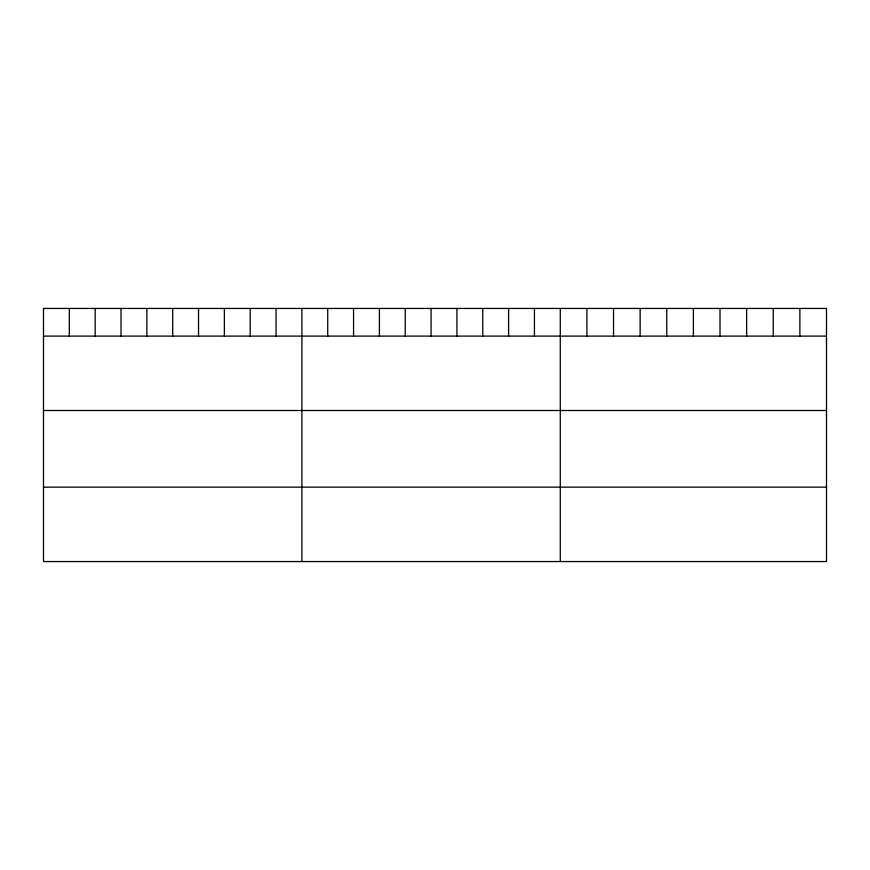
<?xml version="1.0" encoding="UTF-8"?>
<svg xmlns="http://www.w3.org/2000/svg" width="870" height="870" viewBox="0 0 870 870"><rect width="100%" height="100%" fill="white"/><g stroke="black" fill="none" stroke-linecap="round" stroke-linejoin="round"><path stroke-width="1.3" d="M43.5 336.103L826.5 336.103M43.5 410.499L826.5 410.499M43.5 487.156L826.5 487.156M799.878 308.448L799.878 336.103M773.256 308.448L773.256 336.103M746.634 308.448L746.634 336.103M720.012 308.448L720.012 336.103M693.39 308.448L693.39 336.103M666.768 308.448L666.768 336.103M640.146 308.448L640.146 336.103M613.524 308.448L613.524 336.103M586.902 308.448L586.902 336.103M560.28 308.448L560.28 561.552M534.441 308.448L534.441 336.103M508.602 308.448L508.602 336.103M482.763 308.448L482.763 336.103M456.924 308.448L456.924 336.103M431.085 308.448L431.085 336.103M405.246 308.448L405.246 336.103M379.407 308.448L379.407 336.103M353.568 308.448L353.568 336.103M327.729 308.448L327.729 336.103M301.89 308.448L301.89 561.552M276.051 308.448L276.051 336.103M250.212 308.448L250.212 336.103M224.373 308.448L224.373 336.103M198.534 308.448L198.534 336.103M172.695 308.448L172.695 336.103M146.856 308.448L146.856 336.103M121.017 308.448L121.017 336.103M95.178 308.448L95.178 336.103M69.339 308.448L69.339 336.103M826.5 308.448L43.5 308.448L43.5 561.552L826.5 561.552L826.5 308.448"/></g></svg>
